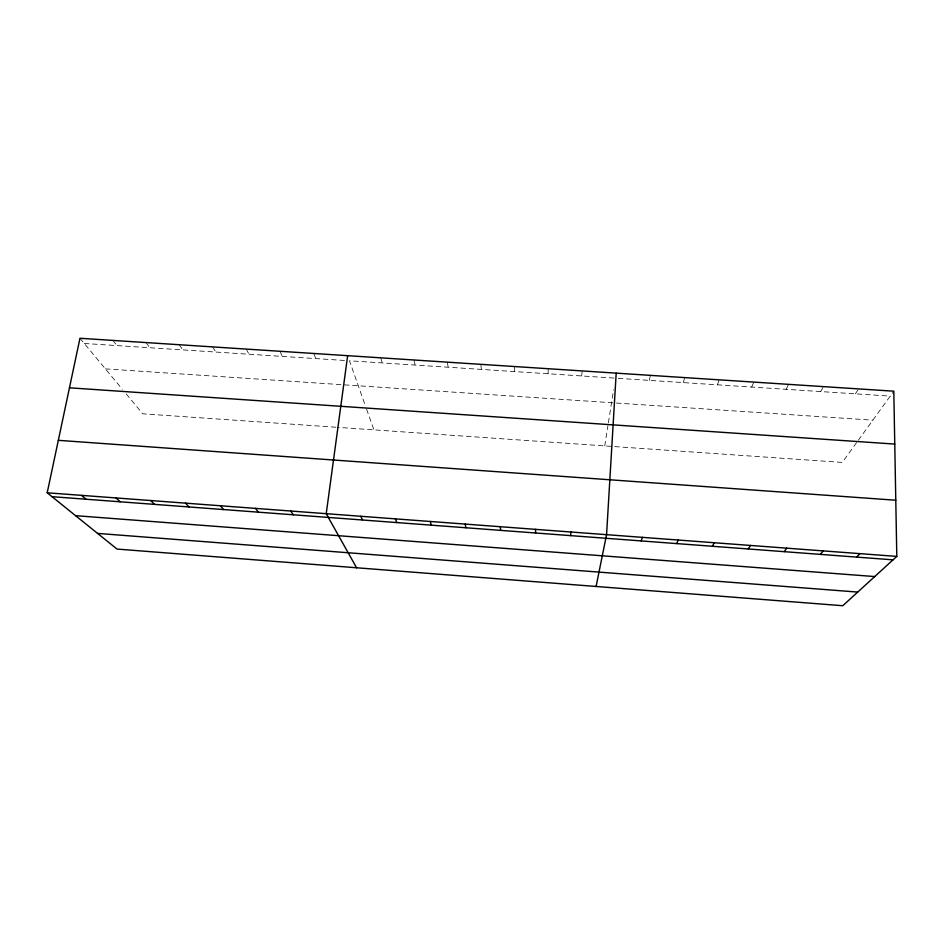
<?xml version="1.0" encoding="UTF-8"?>
<svg xmlns="http://www.w3.org/2000/svg" width="944" height="944" viewBox="0 0 944 944"><rect width="100%" height="100%" fill="white"/><g stroke="black" fill="none" stroke-linecap="round" stroke-linejoin="round"><path stroke-width="0.71" stroke-dasharray="4.72 3.54" d="M548.11 373.765L548.228 368.726M581.693 375.96L582.141 370.933M604.75 445.91L607.936 425.638M608.384 422.77L613.588 389.719M649.271 380.373L650.392 375.37M683.267 382.591L684.73 377.6M717.405 384.822L719.21 379.842M751.684 387.064L753.843 382.096M786.116 389.317L788.606 384.361M820.678 391.571L823.522 386.627M855.382 393.837L858.592 388.904M856.586 442.606L842.249 462.418L337.35 427.325M858.297 440.246L893.803 391.194M84.276 343.463L345.067 360.502M613.942 378.06L349.457 360.785L365.599 406.416M618.237 378.343L890.239 396.114M105.409 368.88L872.822 420.174M335.899 427.231L142.733 413.802L125.198 392.692M79.969 338.271L122.366 389.294M112.95 340.418L116.95 345.587M146.06 342.566L149.754 347.734M179.313 344.737L182.699 349.882M212.695 346.908L215.775 352.053M246.231 349.091L248.992 354.224M279.896 351.274L282.339 356.395M313.703 353.469L315.827 358.59M366.579 409.165L373.907 429.862M380.739 357.835L382.237 362.921M413.968 359.994L415.136 365.08M447.326 362.166L448.176 367.228M480.826 364.337L481.357 369.399M514.456 366.532L514.657 371.582"/><path stroke-width="1.42" d="M535.578 532.994L535.578 529.36M616.196 373.14L606.567 534.682L596.089 586.472M570.636 535.626L571.002 532.015M347.652 355.676L326.223 513.689L356.584 567.769M47.2 492.792L79.969 338.271L893.803 391.194L896.8 556.405L842.78 605.729L117.009 549.066L47.2 492.792L896.8 556.405M641.2 540.924L642.298 537.348M676.718 543.591L678.181 540.039M712.39 546.269L714.219 542.741M748.203 548.96L750.421 545.455M784.181 551.662L786.777 548.169M820.312 554.376L823.286 550.907M856.597 557.102L859.96 553.656M69.467 387.807L894.759 444.081M58.327 440.329L895.785 500.226M52.014 496.674L893.048 559.839M75.591 515.672L874.734 576.56M97.574 533.407L857.73 592.077M81.55 495.364L86.034 499.234M116.053 497.948L120.207 501.795M150.698 500.544L154.521 504.379M185.496 503.152L188.977 506.963M220.448 505.772L223.598 509.559M255.553 508.391L258.349 512.167M290.811 511.034L293.265 514.799M360.75 516.274L362.508 519.991M395.418 518.87L396.822 522.575M430.228 521.477L431.29 525.159M465.191 524.097L465.911 527.755M500.308 526.717L500.662 530.375"/></g></svg>
